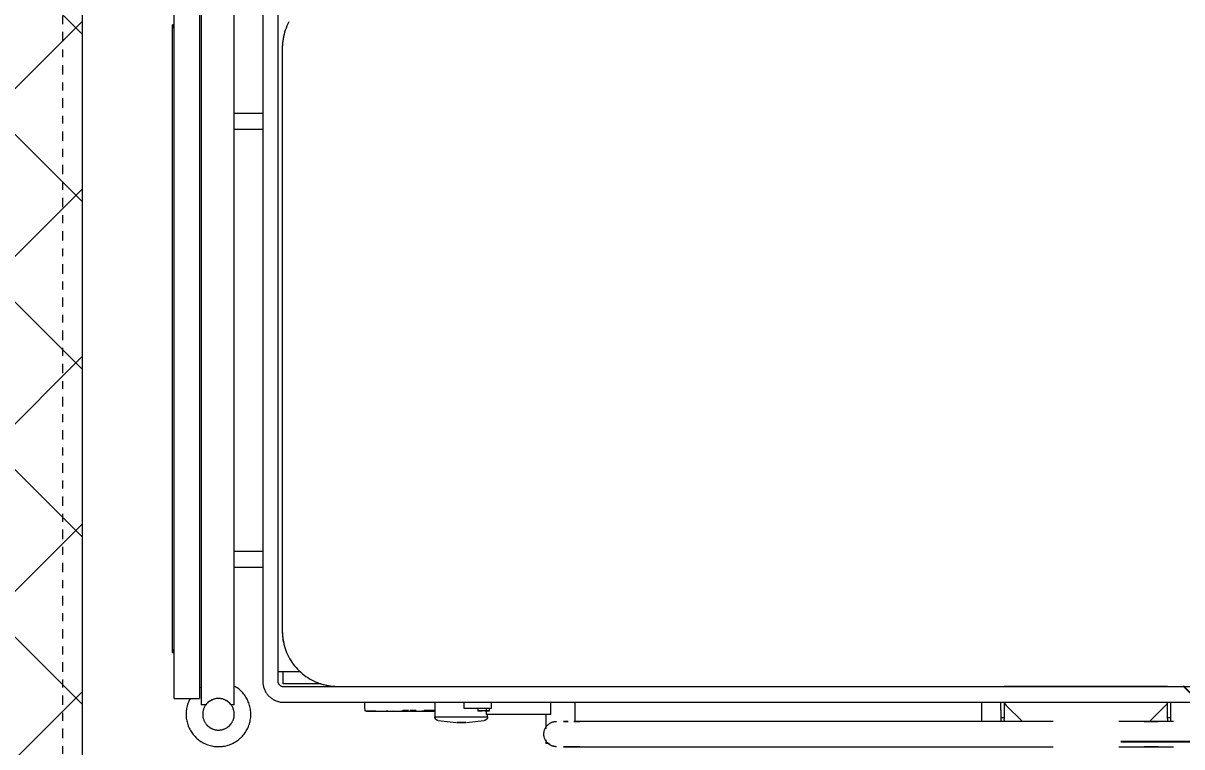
# Model space of a CAD drawing. Header units: millimetres. Extents: x -174154 to -170572, y -111302 to -109817.
# Drawn here: x -171674.37 to -171659.69, y -110611.55 to -110602.39 of the extents above; entities that cross this region are included whole.
import ezdxf

# ---------------------------------------------------------------- set-up
doc = ezdxf.new("R2010")
doc.units = ezdxf.units.MM
doc.linetypes.add('ACAD_ISO02W100', pattern=[15, 12, -3])
doc.linetypes.add('ADSK_Линия сетки', pattern=[21, 12, -3, 3, -3])
doc.layers.get('Defpoints').update_dxf_attribs({"color": 70})
for name, color, linetype, lineweight in [('!Подложка', 252, 'ACAD_ISO02W100', 25), ('Оси', 7, 'Continuous', 9), ('Размеры', 7, 'Continuous', 9), ('Специальное оборудование', 7, 'Continuous', 18), ('Стены разрез', 7, 'Continuous', 40)]:
    doc.layers.add(name, color=color, linetype=linetype, lineweight=lineweight)
doc.styles.add('GOST Common', font='GOST Common.ttf', dxfattribs={"width": 0.9, "height": 250})
doc.dimstyles.new('ADSK_Проверочный', dxfattribs={"dimscale": 304.8, "dimtxt": 251.4287490705518, "dimasz": 0.4639107611548557, "dimexe": 0.4921259842519685, "dimexo": 0.4921259842519685, "dimgap": 0.1640419947506562, "dimtad": 1, "dimdec": 0, "dimdsep": 46, "dimtxsty": 'GOST Common', "dimblk1": 'OBLIQUE', "dimblk2": 'OBLIQUE', "dimsah": 1, "dimcen": 0.09, "dimazin": 0, "dimtfac": 1, "dimtdec": 4, "dimtix": 1, "dimtmove": 0, "dimatfit": 3, "dimfxl": 1, "dimtvp": 1, "dimtolj": 1, "dimtzin": 0, "dimarcsym": 2})

# ---------------------------------------------------------------- blocks, each defined once
blk = doc.blocks.new('Medical_All_ARJO_Enterprise-8000_Patient-Bed - Citadel-V13-В_АР_ПЭ_02 Этаж')
at = {"layer": 'Специальное оборудование'}
for p, q in [((-1220.693965882718, 464.4726514816212), (-1220.693965882718, -461.4300522533634)), ((-1178.871644628527, -461.4300522533634), (-1178.871644628527, 464.4726514816212)), ((-1254.852240821338, 387.2318785146137), (-1254.852240821338, 453.4375190734858)), ((-1222.852240821338, 453.4375190734858), (-1222.852240821338, 387.231878514614)), ((-1142.75897634957, 434.4726549386943), (-1142.75897634957, -431.5273510217726)), ((-1123.245149187208, -431.5273510217726), (-1123.245149187204, 434.4726549386943)), ((-1254.852240821362, 399.6349450247544), (-1256.852240821361, 399.6349450247544)), ((-1256.852240821338, 384.6349450247641), (-1256.852240821338, 399.6349450247642)), ((-1256.852240821338, 399.6349450247642), (-1256.852240821338, 395.2415467425625)), ((-1256.852240821339, -380.365054975236), (-1256.852240821338, 384.6349450247642)), ((-1254.852240821339, -387.2318785145262), (-1254.852240821338, 387.2318785146114)), ((-1222.852240821338, 387.2318785146575), (-1222.852240821339, -387.2318785144801)), ((-1117.989697186741, 370.0618254533164), (-1117.989697186741, -368.1182834874675)), ((-1142.520457133597, 287.2392910622868), (-1178.871644628527, 287.2392910622868)), ((-1178.871644628527, 267.2392910622913), (-1142.520457133597, 267.2392910622913)), ((-1142.387793016477, -267.2392910623086), (-1178.871644628522, -267.2392910623086)), ((-1178.871644628522, -287.2392910623128), (-1142.403943200141, -287.2392910623128)), ((-1256.852240821339, -395.3650549752359), (-1256.852240821339, -380.365054975236)), ((-1256.852240821339, -390.9716566930341), (-1256.852240821339, -395.3650549752359)), ((-1256.852240821361, -395.3650549752468), (-1254.852240821362, -395.3650549752468)), ((-1254.852240821339, -453.437519073486), (-1254.852240821339, -387.231878514524)), ((-1222.852240821339, -387.2318785145235), (-1222.852240821339, -453.4375190734861)), ((-1123.24514918718, -419.4726645946502), (-1095.067204302857, -419.4726645946502)), ((-1117.320968282522, -419.4726645946586), (-1117.320968282522, -434.8968863487328)), ((-1221.590314598927, -439.3507767617811), (-1222.852240821365, -440.2312658435763)), ((-1104.976325260351, -434.8968863487249), (-1117.320968282499, -434.8968863487249)), ((7.479813300516753, -438.7704374405965), (-1116.002062768393, -438.7704374405878)), ((-1080.48007701035, -434.8968863487249), (-1104.976325260351, -434.8968863487249)), ((-1068.556067498939, -434.8968863487249), (-1080.48007701035, -434.8968863487249)), ((-1047.989697186744, -438.1182834874776), (-88.81389784000504, -438.1182834874776)), ((-887.8918846901078, -439.1509421443287), (-887.8918846901078, -437.7026018587086)), ((-853.1774324314196, -439.172549897567), (-853.1774324314196, -437.6729026139606)), ((3.104161291667629, -438.3537205085935), (-203.7400550812966, -438.3537205085935)), ((785.7819392196271, -438.7704374405965), (1.73359483130788, -438.7704374405965)), ((-1254.852240821362, -453.4375190734914), (-1222.852240821365, -453.4375190734914)), ((-1214.801036333184, -461.4300522533539), (-1220.693965882691, -461.4300522533539)), ((-1178.871644628502, -461.4300522533539), (-1182.812261072323, -461.4300522533539)), ((-1116.002062768393, -458.2842646029496), (7.479813300516753, -458.2842646029583)), ((-976.5693085710876, -468.766398707406), (-976.5693085710882, -468.7663987074064)), ((-966.4230721944886, -468.7663987074159), (-966.4230721944886, -469.6968793869115)), ((-957.9779692888826, -468.766398707406), (-965.2045003848573, -468.766398707406)), ((-965.2045003848579, -468.7663987074064), (-957.9779692888833, -468.7663987074064)), ((-958.6344733660579, -468.7663987074062), (-965.0551173377587, -468.7663987074063)), ((-965.0551173377588, -468.7663987074063), (-958.6344733660582, -468.7663987074063)), ((-948.5841199638787, -468.766398707406), (-956.2963392429685, -468.766398707406)), ((-948.7968963567272, -468.7663987074062), (-954.9018006492546, -468.7663987074062)), ((-924.4432083734636, -468.7663987074062), (-938.4733891487134, -468.7663987074062)), ((-924.4705962644282, -468.766398707406), (-938.4733891487133, -468.766398707406)), ((-924.8594389900596, -458.0457453869766), (-924.8594389900596, -476.4934019171275)), ((-887.8918846901078, -466.0040140151984), (-887.8918846901078, -458.0457453869657)), ((-870.2501949968703, -466.0040140151984), (-887.8918846901086, -466.0040140151984)), ((-870.5431504302172, -466.0040140152049), (-870.5431504302172, -468.9841568470124)), ((-870.5431504301919, -468.9841568470008), (-865.084260245885, -468.9841568470008)), ((-855.8129009594348, -468.9841568470008), (-870.5431504301919, -468.9841568470008)), ((-853.230321317446, -466.0040140151984), (-870.2501949968699, -466.0040140151984)), ((-861.2717911437419, -468.9841568470008), (-855.8129009594348, -468.9841568470008)), ((-859.5972496980828, -473.7633090515685), (-859.5972496980828, -466.0040140151972)), ((-855.8129009594594, -468.9841568470124), (-855.8129009594594, -466.0040140152049)), ((-853.1774324314196, -466.0040140152049), (-853.1774324314196, -458.0457453869766)), ((-777.779789808759, -473.7633090515685), (-777.779789808759, -458.0457453869718)), ((-747.1008585822289, -482.4568927288209), (-747.1008585822289, -458.0457453869852)), ((-232.3223149980244, -463.2164739659449), (-232.3223149980244, -457.8964823315356)), ((-232.3223149980241, -472.4277652440405), (-232.3223149980241, -463.2164739659448)), ((-207.9221117669278, -468.408122479738), (-207.9221117669278, -458.1173545283132)), ((-207.9221117669275, -467.9815515870341), (-207.9221117669275, -472.4277652440403)), ((-203.7400550812759, -458.1173545283131), (-203.7400550812759, -470.4063280069522)), ((-201.2260808668493, -462.3709940836144), (-180.8029750743924, -482.4568927288031)), ((-19.8329187152039, -482.4568927288105), (0.5901870772608074, -462.3709940836137)), ((1.73359483130788, -458.2842646029583), (785.7819392196271, -458.2842646029583)), ((3.104161291688745, -470.4063280069523), (3.104161291688745, -458.290562742515)), ((7.286217977340656, -463.2164739659449), (7.286217977340656, -458.2842646029504)), ((7.286217977340927, -472.4277652440405), (7.286217977340927, -463.2164739659448)), ((-984.2424296488679, -469.6968793869115), (-986.4691566013651, -469.6968793869115)), ((-961.370287019539, -469.6968793869115), (-964.1149803147468, -469.6968793869115)), ((-938.4733891487377, -469.6968793869115), (-941.3841616701382, -469.6968793869115)), ((-938.4733891487134, -469.6968793869019), (-938.4733891487136, -469.696879386902)), ((-924.4583754541086, -469.6968793869019), (-938.4733891487134, -469.6968793869019)), ((-938.4733891487133, -469.6968793869016), (-938.473389148714, -469.696879386902)), ((-924.4870451771308, -469.6968793869016), (-938.4733891487133, -469.6968793869016)), ((-924.8594387543641, -476.4934019171154), (-921.5452694999507, -476.4934019171154)), ((-921.5452692481808, -476.4934019171154), (-917.5582253283445, -476.4934019171153)), ((-920.3982685182511, -481.3771038322901), (-897.9201035521176, -483.8392138481329)), ((-917.5582251592182, -476.4934019171153), (-912.2591727474351, -476.4934019171153)), ((-912.2591726459552, -476.4934019171153), (-891.3935029826058, -476.4934019171153)), ((-891.3935029826055, -483.8392138481172), (-897.0457048761352, -483.8392138481172)), ((-897.0457048761352, -483.8392138481172), (-891.3935029826055, -483.8392138481172)), ((-891.3935029826055, -476.4934019212277), (-857.9275672109187, -476.4934019212278)), ((-891.3935029826055, -483.8392138481172), (-885.7413010890757, -483.8392138481172)), ((-885.7413010890757, -483.8392138481172), (-891.3935029826055, -483.8392138481172)), ((-884.8669024131455, -483.8392138481329), (-862.3887374470119, -481.3771038322901)), ((-865.778554312018, -469.6968793869115), (-865.6889094506481, -469.6968793869115)), ((-815.1241431545966, -473.7633090515685), (-859.5972496980826, -473.7633090515685)), ((-857.927567210847, -476.4934019171154), (-859.067891319732, -476.4934019171154)), ((-857.9275674465451, -476.4934019171275), (-857.9275674465451, -473.7633090515771)), ((-809.8814798874051, -473.7633090515685), (-815.1241431545966, -473.7633090515685)), ((-777.7797898087587, -473.7633090515685), (-809.8814798874051, -473.7633090515685)), ((-784.3059487952689, -473.7633090515771), (-784.3059487952689, -491.8434667671733)), ((-755.908819354402, -482.4568927288051), (-761.7204498810215, -482.4568927288051)), ((-761.7204498810215, -482.4568927288051), (-755.8434562922189, -482.4568927288051)), ((-741.3912284480074, -482.4568927288051), (-748.9340174764731, -482.4568927288051)), ((-748.8693771877938, -482.4568927288051), (-741.3900504403219, -482.4568927288051)), ((-141.6566232634686, -482.4568927288209), (-741.390050440348, -482.4568927288209)), ((-232.3223149980244, -475.2623252897306), (-232.3223149980244, -472.4277652440405)), ((-232.3223149980241, -482.0734604891923), (-232.3223149980241, -475.2623252897307)), ((-207.9221117669278, -472.4277652440405), (-207.9221117669278, -475.2623252897306)), ((-207.9221117669275, -475.2623252897304), (-207.9221117669275, -482.0734604891921)), ((-207.9221117669542, -477.3417164297322), (-203.7400550812966, -477.3417164297322)), ((-203.7400550812759, -470.4063280069522), (-203.7400550812759, -476.8009238390797)), ((-203.7400550813009, -476.4280917830803), (-203.7400550813009, -479.6497309550425)), ((-42.15551620259805, -482.4568927288209), (-58.5477166290076, -482.4568927288209)), ((-8.849179640212515, -482.4568927288051), (-26.90117851167834, -482.4568927288051)), ((-26.70614084069408, -482.4568927288051), (-8.793747241209225, -482.4568927288051)), ((3.104161291688745, -476.8009238390796), (3.104161291688745, -470.4063280069524)), ((3.104161291663297, -479.6497309550425), (3.104161291663297, -476.4280917830803)), ((3.104161291667629, -477.3417164297409), (7.286217977316563, -477.3417164297409)), ((7.286217977340656, -475.2623252897306), (7.286217977340656, -472.4277652440405)), ((7.286217977340927, -482.0734604891923), (7.286217977340927, -475.2623252897307)), ((-784.3059487952689, -505.7002009607925), (-784.3059487952689, -510.5919744374629)), ((-784.1882436161899, -510.5919744374445), (-784.2419494709152, -510.5919744374445)), ((-779.6014472363887, -510.5919744374445), (-784.18824361619, -510.5919744374445)), ((-741.3900504403219, -514.4575834274287), (-761.7204498810215, -514.4575834274287)), ((-761.7204498810215, -514.4575834274287), (-741.3912284480033, -514.4575834274287)), ((-741.390050440348, -514.4575834274342), (-141.6566232634686, -514.4575834274342)), ((-58.5477166290076, -514.4575834274342), (-42.15551620259805, -514.4575834274342)), ((-26.90117851168429, -514.4575834274287), (-8.849179640214626, -514.4575834274287)), ((-8.793747241209292, -514.4575834274287), (-26.70614084069834, -514.4575834274287))]:
    blk.add_line(p, q, dxfattribs=at)
at = {"layer": 'Специальное оборудование', "flags": 128}
for points in [[(-1109.726743668686, 403.0548109454832), (-1110.996728139097, 400.5595966926928), (-1112.165914800766, 398.0155925117583), (-1113.232433204448, 395.4268682666808), (-1114.194577148212, 392.7975653640323), (-1115.050807406988, 390.1318901275503), (-1115.799754195024, 387.4341070689848), (-1116.440219357213, 384.7085320657233), (-1116.971178285934, 381.9595254563349), (-1117.391781560159, 379.1914850649918), (-1117.701356304379, 376.4088391658208), (-1117.899407265035, 373.6160393986748), (-1117.985617602838, 370.8175536474011), (-1117.989697186741, 370.0618254533251)], [(-1117.989697186741, -368.1182834874675), (-1117.933704653008, -370.9175368805377), (-1117.765816627922, -373.7123120653155), (-1117.486301696515, -376.4981379976968), (-1117.095607023033, -379.2705579504672), (-1116.594357635629, -382.025136643124), (-1115.98335542638, -384.7574673373677), (-1115.263577868496, -387.4631788869568), (-1114.436176452511, -390.1379427305952), (-1113.502474844197, -392.7774798167287), (-1112.463966766942, -395.3775674490759), (-1111.322313612138, -397.9340460420908), (-1110.07934178129, -400.4428257753713), (-1108.737039764177, -402.8998931365334), (-1107.297554957681, -405.3013173419286), (-1105.763190230416, -407.6432566251223), (-1104.13640023864, -409.9219643828401), (-1102.419787499306, -412.1337951687674), (-1100.616098226605, -414.2752105254733), (-1098.728217938605, -416.3427846452153), (-1096.759166841043, -418.333209850443), (-1094.712094995634, -420.243301885431), (-1092.590277280643, -422.0700050103987), (-1090.397108151786, -423.8103968900136), (-1088.136096211815, -425.461693268545), (-1085.810858597513, -427.0212524240254), (-1083.425115193034, -428.4865793945077), (-1080.982682678902, -429.8553299694184), (-1078.487468426112, -431.1253144398204), (-1075.943464245182, -432.2945011014978), (-1073.354740000108, -433.3610195051762), (-1070.725437097456, -434.3231634489444), (-1068.059761860978, -435.1793937077204), (-1065.361978802408, -435.9283404957432), (-1062.636403799142, -436.5688056579409), (-1059.887397189758, -437.0997645866572), (-1057.119356798411, -437.5203678608871), (-1054.336710899244, -437.8299426051107), (-1051.543911132094, -438.027993565767), (-1048.74542538082, -438.1142039035745), (-1047.989697186744, -438.1182834874776)], [(-1157.806647083421, -473.4375000000126), (-1157.839442711618, -471.7979372335983), (-1157.937777130193, -470.1609974178577), (-1158.101493025059, -468.5292993073111), (-1158.330328485705, -466.905453270825), (-1158.623917424208, -465.2920571156953), (-1158.981790160903, -463.6916919315775), (-1159.403374175746, -462.1069179613665), (-1159.887995024248, -460.5402705053522), (-1160.43487741643, -458.9942558652747), (-1161.043146457133, -457.4713473347538), (-1161.711829045648, -455.9739812425532), (-1162.439855432463, -454.5045530550207), (-1163.226060930686, -453.0654135437874), (-1164.069187779218, -451.6588650250736), (-1164.967887154967, -450.2871576764592), (-1165.920721330643, -448.9524859370787), (-1166.926165974822, -447.6569849970088), (-1167.982612590559, -446.4027273813945), (-1169.088371088632, -445.191719634866), (-1170.241672491327, -444.0258991114783), (-1171.44067176242, -442.9071308753643), (-1172.683450758862, -441.8372047170539), (-1173.968021299358, -440.8178322901571), (-1175.292328345071, -439.8506443731053), (-1176.65425328724, -438.9371882602463), (-1178.051617336482, -438.0789252864886)], [(-1142.75897634957, -431.5273510217726), (-1142.737573672626, -432.5973421807764), (-1142.673399881503, -433.6656215821803), (-1142.566557640581, -434.7304802068078), (-1142.417217874654, -435.7902145080592), (-1142.225619495492, -436.8431291370895), (-1141.99206901963, -437.8875396551044), (-1141.716940078, -438.9217752280712), (-1141.400672818219, -439.9441812997112), (-1141.043773200443, -440.9531222383907), (-1140.646812187923, -441.9469839538478), (-1140.210424833597, -442.924176479363), (-1139.735309264141, -443.883136515327), (-1139.222225563114, -444.8223299302653), (-1138.671994554991, -445.7402542150663), (-1138.085496492002, -446.6354408866682), (-1137.463669645929, -447.5064578373872), (-1136.807508807092, -448.3519116258836), (-1136.118063692848, -449.1704497064727), (-1135.396437268315, -449.9607625928149), (-1134.643783981825, -450.7215859529087), (-1133.861307918075, -451.451702631652), (-1133.050260871863, -452.1499445981235), (-1132.211940345436, -452.8151948141349), (-1131.347687472813, -453.4463890212387), (-1130.458884874216, -454.0425174433505), (-1129.546954444211, -454.6026264021704), (-1128.61335507695, -455.1258198428471), (-1127.65958033225, -455.6112607674694), (-1126.687156046265, -456.058172574139), (-1125.697637890395, -456.4658402992794), (-1124.692608882608, -456.8336117615158), (-1123.673676854923, -457.1608986049357), (-1122.642471881226, -457.4471772404291), (-1121.60064366949, -457.6919896832392), (-1120.549858922612, -457.894944285673), (-1119.491798672037, -458.0557163636833), (-1118.428155588446, -458.1740487162201), (-1117.360631273886, -458.2497520367811), (-1116.290933539527, -458.2827052161811), (-1116.002062768393, -458.2842646029496)], [(-1116.002062768393, -438.7704374405878), (-1116.291708971734, -438.7646437440133), (-1116.580891802941, -438.747271922948), (-1116.869148631169, -438.7183497686049), (-1117.15601830699, -438.6779235502767), (-1117.441041900109, -438.6260579412756), (-1117.723763433581, -438.5628359154985), (-1118.00373061327, -438.4883586147363), (-1118.280495551399, -438.4027451867467), (-1118.553615483122, -438.3061325947645), (-1118.822653474801, -438.1986753983384), (-1119.087179123045, -438.0805455060469), (-1119.346769243245, -437.9519319005112), (-1119.601008546585, -437.8130403360843), (-1119.84949030441, -437.6640930096252), (-1120.091816998922, -437.5053282050926), (-1120.327600959101, -437.3369999122896), (-1120.556464980904, -437.1593774205978), (-1120.778042930722, -436.9727448881001), (-1120.991980331101, -436.777400887036), (-1121.197934927836, -436.5736579261455), (-1121.395577237511, -436.3618419506868), (-1121.584591074595, -436.1422918210578), (-1121.764674057259, -435.9153587706003), (-1121.935538091157, -435.6814058438084), (-1122.096909830277, -435.4408073154611), (-1122.248531114268, -435.1939480918663), (-1122.390159381403, -434.9412230951166), (-1122.521568056687, -434.6830366313185), (-1122.642546914263, -434.4198017437048), (-1122.752902413761, -434.1519395519732), (-1122.852458009938, -433.8798785784745), (-1122.941054435061, -433.6040540627227), (-1123.01854995376, -433.3249072651205), (-1123.084820589729, -433.0428847609816), (-1123.139760324096, -432.7584377261591), (-1123.183281264998, -432.4720212152234), (-1123.215313788217, -432.1840934335074), (-1123.23580664855, -431.895115004022), (-1123.244727061791, -431.6055482306135), (-1123.245149187208, -431.5273510217726)], [(-88.81389784000504, -438.1182834874776), (-73.47896091490115, -438.1182834874776), (-58.16855661759367, -438.1182834874776), (-42.90717832891486, -438.1182834874776), (-27.71924099854913, -438.1182834874776), (-12.62904208629715, -438.1182834874776), (2.339277308652538, -438.1182834874776), (17.16177106833561, -438.1182834874776), (31.81472636470637, -438.1182834874776), (42.34250752891192, -438.1182834874776)], [(-1234.756183628821, -453.7237720068564), (-1235.515766692075, -455.1771388525742), (-1236.216622997408, -456.659718380792), (-1236.857631324237, -458.1691387805329), (-1237.437766195985, -459.7029853011447), (-1237.956099520607, -461.2588041154153), (-1238.411802075356, -462.834106245105), (-1238.804144833361, -464.4263715428737), (-1239.132500129901, -466.0330527238908), (-1239.396342666546, -467.6515794410366), (-1239.595250351518, -469.2793623967915), (-1239.728904974963, -470.9137974857051), (-1239.797092717984, -472.5522699602726), (-1239.806650322132, -473.4375000000126)], [(-1178.806667776262, -473.4375000000126), (-1178.822665627788, -472.6377140790152), (-1178.870633589208, -471.8392076448836), (-1178.950494922022, -471.0432581375615), (-1179.06212186513, -470.2511389064749), (-1179.205335839237, -469.4641171734254), (-1179.37990773254, -468.6834520052896), (-1179.585558267241, -467.9103922997905), (-1179.821958446357, -467.1461747875651), (-1180.088730080034, -466.392022053601), (-1180.385446390563, -465.6491405813964), (-1180.711632695147, -464.918718822841), (-1181.066767165278, -464.2019252969172), (-1181.450281661563, -463.4999067203687), (-1181.861562642614, -462.8137861731586), (-1182.299952146611, -462.1446613018114), (-1182.764748843857, -461.4936025633572), (-1183.255209158782, -460.8616515129206), (-1183.770548459517, -460.249819137344), (-1184.309942313109, -459.6590842379299), (-1184.872527804456, -459.0903918645024), (-1185.457404916796, -458.5446518035255), (-1186.0636379715, -458.0227371227122), (-1186.690257125012, -457.5254827741779), (-1187.336259920356, -457.0536842588238), (-1188.000612890861, -456.6080963536382), (-1188.682253213506, -456.1894319041963), (-1189.380090409178, -455.7983606843227), (-1190.09300808723, -455.4355083245296), (-1190.819865731451, -455.101455311205), (-1191.559500524668, -454.7967360579026), (-1192.310729208996, -454.5218380504136), (-1193.0723499788, -454.2772010669208), (-1193.843144403299, -454.0632164744119), (-1194.621879375859, -453.880226602592), (-1195.407309086639, -453.7285241962038), (-1196.198177015647, -453.6083519467351), (-1196.993217942915, -453.5199021041811), (-1197.791159972552, -453.4633161693799), (-1198.590726567532, -453.4386846677798), (-1199.390638591867, -453.4460470045343), (-1200.189616356955, -453.4853914014537), (-1200.986381668819, -453.5566549159158), (-1201.779659872917, -453.6597235414862), (-1202.568181893355, -453.7944323903596), (-1203.350686263105, -453.9605659571117), (-1204.125921142099, -454.1578584634754), (-1204.89264631991, -454.3859942835262), (-1205.649635199809, -454.6446084486192), (-1206.395676761072, -454.9332872312534), (-1207.12957749635, -455.2515688069636), (-1207.850163321021, -455.5989439931217), (-1208.556281451482, -455.9748570635468), (-1209.246802249357, -456.3787066375054), (-1209.92062102867, -456.8098466418164), (-1210.576659823119, -457.2675873444609), (-1211.213869110574, -457.7511964579549), (-1211.83122949211, -458.2599003108897), (-1212.427753322812, -458.792885085615), (-1213.002486291804, -459.3492981201737), (-1213.554508948934, -459.9282492724205), (-1214.082938175714, -460.528812344018), (-1214.586928598105, -461.1500265621537), (-1215.065673938949, -461.7908981165971), (-1215.518408307814, -462.4504017495902), (-1215.9444074263, -463.1274823959939), (-1216.342989786687, -463.8210568711992), (-1216.713517742233, -464.5300156040106), (-1217.055398527238, -465.2532244117068), (-1217.368085205385, -465.9895263144586), (-1217.651077544686, -466.737743386287), (-1217.903922817775, -467.4966786394853), (-1218.126216526145, -468.2651179395617), (-1218.317603047286, -469.0418319475478), (-1218.477776203589, -469.8255780867191), (-1218.606479752181, -470.6151025304616), (-1218.703507794827, -471.4091422080799), (-1218.768705107365, -472.2064268254531), (-1218.801967387999, -473.0056808972995), (-1218.806629629296, -473.4375000000126)], [(-1013.256322613602, -467.848931574855), (-1013.424524546471, -464.8538001774525), (-1013.472818625351, -461.8543382824056), (-1013.401127590013, -458.8553443888965)], [(-1011.262110956794, -469.6968793869115), (-1011.342089625166, -469.6952796002329), (-1011.421940344734, -469.6904827995147), (-1011.50153537137, -469.6824966586203), (-1011.580747370026, -469.6713339536579), (-1011.659449618385, -469.6570125425881), (-1011.737516209653, -469.6395553366179), (-1011.814822253923, -469.6189902635319), (-1011.891244078027, -469.5953502230772), (-1011.966659423346, -469.5686730342669), (-1012.040947641413, -469.539001374913), (-1012.113989886927, -469.5063827133452), (-1012.185669307879, -469.4708692324713), (-1012.255871232485, -469.4325177462665), (-1012.324483352637, -469.3913896089344), (-1012.391395903587, -469.347550616729), (-1012.456501839521, -469.301070902675), (-1012.519697004831, -469.2520248244078), (-1012.580880300737, -469.2004908451889), (-1012.639953847014, -469.1465514083883), (-1012.696823138593, -469.0902928056084), (-1012.751397196735, -469.0318050385969), (-1012.803588714593, -468.9711816753035), (-1012.853314196869, -468.9085197002018), (-1012.900494093394, -468.843919359058), (-1012.945052926409, -468.7774839986489), (-1012.986919411284, -468.70931990137), (-1013.026026570567, -468.6395361152588), (-1013.062311841147, -468.5682442794638), (-1013.095717174341, -468.4955584457265), (-1013.126189128731, -468.4215948958625), (-1013.153678955693, -468.3464719557937), (-1013.178142677371, -468.2703098061772), (-1013.199541157031, -468.1932302902175), (-1013.217840161665, -468.1153567186984), (-1013.233010416771, -468.0368136727112), (-1013.245027653178, -467.9577268043805), (-1013.253872645872, -467.8782226358409), (-1013.256322613602, -467.848931574855)], [(-203.4540217201565, -458.8593558157166), (-202.6060355797505, -460.6807588793329), (-201.2260808668493, -462.3709940836143)], [(0.5901870772607102, -462.3709940836138), (1.97014179016179, -460.6807588793323), (2.818127930567785, -458.8593558157161)], [(-1239.806650322132, -473.4375000000126), (-1239.773854693935, -475.0770627664182), (-1239.675520275361, -476.7140025821501), (-1239.511804380494, -478.345700692714), (-1239.282968919848, -479.9695467291829), (-1238.989379981345, -481.5829428843211), (-1238.631507244651, -483.1833080684477), (-1238.209923229807, -484.7680820386586), (-1237.725302381305, -486.3347294946643), (-1237.178419989123, -487.8807441347418), (-1236.57015094842, -489.4036526652714), (-1235.901468359906, -490.9010187574633), (-1235.173441973086, -492.3704469449957), (-1234.387236474867, -493.8095864562204), (-1233.544109626336, -495.2161349749429), (-1232.645410250586, -496.587842323566), (-1231.69257607491, -497.9225140629378), (-1230.687131430732, -499.2180150030076), (-1229.630684814995, -500.4722726186133), (-1228.524926316921, -501.6832803651505), (-1227.371624914226, -502.8491008885468), (-1226.17262564313, -503.9678691246522), (-1224.929846646691, -505.0377952829713), (-1223.645276106195, -506.0571677098593), (-1222.320969060482, -507.0243556269112), (-1220.959044118314, -507.9378117397789), (-1219.561680069072, -508.7960747135279), (-1218.131112397147, -509.5977715104954), (-1216.669629705645, -510.3416195868209), (-1215.179570055106, -511.0264289442808), (-1213.66331722311, -511.6511040339684), (-1212.123296890731, -512.2146455089963), (-1210.561972761982, -512.716151823234), (-1208.981842622408, -513.1548206735553), (-1207.385434343158, -513.5299502833665), (-1205.775301836925, -513.8409405253308), (-1204.154020972246, -514.0872938813953), (-1202.524185452642, -514.2686162387334), (-1200.888402667274, -514.3846175202756), (-1199.249289519645, -514.4351121486975), (-1197.609468241141, -514.420019343376), (-1195.971562195986, -514.3393632495712), (-1194.338191684454, -514.1932728998418), (-1192.711969750935, -513.9819820075636), (-1191.095498003605, -513.7058285931071), (-1189.491362452438, -513.365254443027), (-1187.90212937212, -512.9608044032881), (-1186.330341196553, -512.4931255077045), (-1184.778512451529, -511.9629659427275), (-1183.249125731993, -511.3711738505739), (-1181.744627730454, -510.7186959723417), (-1180.267425322763, -510.0065761334426), (-1178.819881717661, -509.2359535737347), (-1177.404312676117, -508.4080611248921), (-1176.022982806627, -507.524223238244), (-1174.678101942316, -506.5858538658553), (-1173.37182160567, -505.5944541985555), (-1172.106231566574, -504.5516102643213), (-1170.883356499112, -503.458990390989), (-1169.705152742525, -502.3183425372818), (-1168.573505171483, -501.1314914964221), (-1167.490224180699, -499.9003359769037), (-1166.457042788672, -498.6268455649284), (-1165.475613865223, -497.3130575734963), (-1164.547507487277, -495.9610737831231), (-1163.674208427045, -494.5730570794686), (-1162.857113776733, -493.1512279931687), (-1162.097530713478, -491.6978611474423), (-1161.396674408145, -490.2152816192245), (-1160.755666081316, -488.7058612194836), (-1160.175531209569, -487.1720146988632), (-1159.657197884951, -485.6161958846012), (-1159.201495330193, -484.0408937549115), (-1158.809152572192, -482.4486284571515), (-1158.480797275653, -480.8419472761171), (-1158.216954739008, -479.2234205589886), (-1158.018047054036, -477.5956376032163), (-1157.88439243059, -475.9612025143201), (-1157.816204687569, -474.3227300397439), (-1157.806647083421, -473.4375000000126)], [(-1218.806629629296, -473.4375000000126), (-1218.79063177777, -474.23728592101), (-1218.742663816345, -475.0357923551416), (-1218.662802483535, -475.831741862455), (-1218.551175540427, -476.6238610935416), (-1218.407961566317, -477.4108828265997), (-1218.233389673017, -478.1915479947356), (-1218.027739138317, -478.964607700226), (-1217.791338959196, -479.7288252124514), (-1217.524567325524, -480.4829779464155), (-1217.227851014994, -481.2258594186201), (-1216.901664710411, -481.9562811771841), (-1216.546530240275, -482.6730747030992), (-1216.163015743995, -483.3750932796478), (-1215.751734762935, -484.0612138268492), (-1215.313345258942, -484.7303386982051), (-1214.848548561701, -485.3813974366506), (-1214.358088246776, -486.0133484871046), (-1213.842748946041, -486.6251808626725), (-1213.303355092449, -487.2159157620866), (-1212.740769601097, -487.7846081355227), (-1212.155892488762, -488.3303481964823), (-1211.549659434058, -488.852262877313), (-1210.923040280545, -489.3495172258386), (-1210.277037485202, -489.821315741184), (-1209.612684514693, -490.2669036463869), (-1208.931044192052, -490.6855680958201), (-1208.23320699638, -491.0766393157024), (-1207.520289318328, -491.4394916754868), (-1206.793431674107, -491.7735446888114), (-1206.053796880885, -492.0782639421225), (-1205.302568196553, -492.3531619496029), (-1204.540947426758, -492.5977989330871), (-1203.770153002258, -492.8117835255959), (-1202.991418029694, -492.9947733974332), (-1202.205988318919, -493.1464758038127), (-1201.415120389906, -493.2666480532727), (-1200.620079462643, -493.355097895844), (-1199.822137433006, -493.4116838306365), (-1199.022570838026, -493.436315332228), (-1198.222658813691, -493.4289529954908), (-1197.423681048599, -493.3896085985541), (-1196.626915736739, -493.3183450841007), (-1195.833637532637, -493.2152764585303), (-1195.045115512203, -493.0805676096568), (-1194.262611142453, -492.9144340429048), (-1193.487376263459, -492.7171415365411), (-1192.720651085648, -492.4890057164903), (-1191.963662205744, -492.2303915514059), (-1191.217620644481, -491.9417127687631), (-1190.483719909204, -491.6234311930442), (-1189.763134084537, -491.2760560068862), (-1189.057015954075, -490.9001429364696), (-1188.366495156196, -490.4962933625197), (-1187.692676376887, -490.0651533582001), (-1187.036637582439, -489.6074126555642), (-1186.399428294979, -489.1238035420529), (-1185.782067913448, -488.6150996891267), (-1185.185544082746, -488.0821149144101), (-1184.610811113754, -487.5257018798428), (-1184.05878845662, -486.9467507275959), (-1183.530359229844, -486.3461876559985), (-1183.026368807449, -485.7249734378628), (-1182.547623466609, -485.0841018834108), (-1182.094889097739, -484.4245982504262), (-1181.668889979258, -483.7475176040313), (-1181.270307618866, -483.0539431288173), (-1180.899779663325, -482.3449843959972), (-1180.55789887832, -481.6217755883097), (-1180.245212200173, -480.8854736855666), (-1179.962219860867, -480.1372566137382), (-1179.709374587783, -479.3783213605312), (-1179.487080879408, -478.6098820604634), (-1179.295694358271, -477.8331680524686), (-1179.135521201964, -477.0494219132887), (-1179.006817653376, -476.2598974695549), (-1178.909789610731, -475.4658577919453), (-1178.844592298193, -474.6685731745634), (-1178.811330017559, -473.869319102717), (-1178.806667776262, -473.4375000000126)], [(-999.7229865714754, -469.6968793869115), (-1001.246690531649, -469.6968793869115), (-1002.669970600531, -469.6968793869115), (-1003.990549833633, -469.6968793869115), (-1005.206315585887, -469.6968793869115), (-1006.31532289144, -469.6968793869115), (-1007.315797575182, -469.6968793869115), (-1008.206139091036, -469.6968793869115), (-1008.984923082514, -469.6968793869115), (-1009.650903661352, -469.6968793869115), (-1010.203015400693, -469.6968793869115), (-1010.640375039541, -469.6968793869115), (-1010.962282895762, -469.6968793869115), (-1011.168223985462, -469.6968793869115), (-1011.257868846827, -469.6968793869115), (-1011.262110956794, -469.6968793869115)], [(-1011.262110956794, -469.6968793869115), (-1011.203887743067, -469.6968793869115), (-1011.029311246595, -469.6968793869115), (-1010.738660752541, -469.6968793869115), (-1010.332401239689, -469.6968793869115), (-1009.8111826366, -469.6968793869115), (-1009.175838781846, -469.6968793869115), (-1008.427386090059, -469.6968793869115), (-1007.567021925897, -469.6968793869115), (-1006.596122688474, -469.6968793869115), (-1005.516241609466, -469.6968793869115), (-1004.329106268235, -469.6968793869115), (-1003.036615828078, -469.6968793869115), (-1001.640837997991, -469.6968793869115), (-1000.144005724746, -469.6968793869115), (-998.5485136206817, -469.6968793869115), (-996.8569141327986, -469.6968793869115), (-995.0719134594336, -469.6968793869115), (-993.1963672208783, -469.6968793869115), (-991.2332758910177, -469.6968793869115), (-989.185779997215, -469.6968793869115), (-987.0571550961195, -469.6968793869115), (-984.8508065334948, -469.6968793869115), (-982.5702639963756, -469.6968793869115), (-980.2191758663264, -469.6968793869115), (-977.8013033828269, -469.6968793869115), (-975.3205146260567, -469.6968793869115), (-972.780778328825, -469.6968793869115), (-970.1861575274262, -469.6968793869115), (-967.5408030616518, -469.6968793869115), (-964.848946934333, -469.6968793869115), (-962.1148955410431, -469.6968793869115), (-959.3430227807803, -469.6968793869115), (-956.5377630586487, -469.6968793869115), (-953.7036041917969, -469.6968793869115), (-950.8450802298136, -469.6968793869115), (-947.966764201255, -469.6968793869115), (-945.0732607977559, -469.6968793869115), (-942.1691990075132, -469.6968793869115), (-939.2592247098961, -469.6968793869115), (-938.4733891487377, -469.6968793869115)], [(-938.4733891487377, -469.6968793869115), (-935.5626166273373, -469.6968793869115), (-932.6565007210417, -469.6968793869115), (-929.7596905953578, -469.6968793869115), (-926.8768205285359, -469.6968793869115), (-924.7396310206104, -469.6968793869115)], [(-920.3982685182641, -481.3771038322901), (-920.5966236596018, -481.3516106006824), (-920.7938006806205, -481.3182056709119), (-920.9894841401543, -481.2769424837451), (-921.1833609864101, -481.2278870514551), (-921.375121057793, -481.1711178522903), (-921.5644575790976, -481.1067257048439), (-921.7510676522727, -481.0348136228293), (-921.9346527410167, -480.9554966502321), (-922.1149191483439, -480.8689016772839), (-922.2915784864621, -480.7751672374721), (-922.4643481381174, -480.6744432859079), (-922.632951708713, -480.5668909594225), (-922.7971194685174, -480.4526823188025), (-922.9565887841215, -480.3320000734984), (-923.1111045386442, -480.2050372893634), (-923.260419539842, -480.0719970797763), (-923.4042949155643, -479.9330922806686), (-923.5425004959011, -479.7885451101149), (-923.6748151814015, -479.6385868127358), (-923.8010272968031, -479.4834572898346), (-923.9209349296351, -479.3234047155336), (-924.0343462532734, -479.1586851398295), (-924.1410798337894, -478.9895620788888), (-924.2409649202198, -478.8163060935434), (-924.333841717739, -478.6391943563958), (-924.4195616432809, -478.4585102084578), (-924.4979875632537, -478.2745427058194), (-924.568994012908, -478.0875861572388), (-924.632467397082, -477.8979396533025), (-924.6883061718905, -477.7059065879717), (-924.7364210072143, -477.511794173198), (-924.776734929579, -477.3159129474139), (-924.8091834453027, -477.1185762788007), (-924.8337146436884, -476.9200998639375), (-924.8502892800507, -476.720801222744), (-924.8588808385035, -476.5209991905375), (-924.859438754458, -476.4934019130126)], [(-865.4955566705875, -469.6879186016076), (-865.5753282714911, -469.6938883923888), (-865.6552747915779, -469.6966633947687)], [(-857.9275672109436, -476.4934019212337), (-857.9350556192431, -476.6932483389944), (-857.9505297628081, -476.8926354444809), (-857.9739648862995, -477.0912442608496), (-858.0053234985186, -477.2887570563548), (-858.0445554323794, -477.484857852681), (-858.0915979251545, -477.6792329303651), (-858.146375718895, -477.8715713307441), (-858.2088011808114, -478.0615653534327), (-858.278774443487, -478.2489110484997), (-858.3561835646227, -478.433308702814), (-858.4409047061389, -478.6144633194683), (-858.5328023322836, -478.7920850896933), (-858.6317294264577, -478.9658898565672), (-858.7375277264086, -479.1355995695508), (-858.8500279774356, -479.3009427292782), (-858.969050203132, -479.4616548219851), (-859.0944039933288, -479.6174787425896), (-859.2258888086915, -479.7681652060865), (-859.3632943015787, -479.9134731462501), (-859.5064006525012, -480.0531701013948), (-859.6549789218379, -480.1870325861798), (-859.8087914160394, -480.3148464491894), (-859.9675920679355, -480.4364072155167), (-860.1311268303568, -480.5515204138511), (-860.2991340825662, -480.6600018876417), (-860.4713450488033, -480.7616780896634), (-860.6474842282611, -480.8563863596984), (-860.8272698358171, -480.943975184702), (-861.0104142528613, -481.0243044412519), (-861.1966244873894, -481.0972456196583), (-861.3856026427534, -481.1626820296049), (-861.5770463942109, -481.2205089868006), (-861.7706494726067, -481.2706339804424), (-861.966102154309, -481.3129768212393), (-862.1630917567261, -481.3474697696585), (-862.361303138508, -481.3740576443677), (-862.3887374469946, -481.3771038322901)], [(-770.7531145745445, -514.4575834274342), (-771.3929577318164, -514.4447848577793), (-772.031777276535, -514.4064096237527), (-772.668551233693, -514.3425191175706), (-773.3022609008036, -514.2532155504033), (-773.9318924775793, -514.1386417889132), (-774.5564386878169, -513.9989811266668), (-775.174900390803, -513.834456990937), (-775.7862881797471, -513.6453325852451), (-776.3896239646083, -513.4319104682977), (-776.9839425368388, -513.1945320699547), (-777.5682931135001, -512.933577145013), (-778.1417408583277, -512.6494631656843), (-778.7033683772567, -512.3426446537251), (-779.252277186067, -512.0136124533133), (-779.7875891477547, -511.6628929457707), (-780.3084478773746, -511.2910472074907), (-780.8140201120755, -510.8986701123536), (-781.3034970441305, -510.4863893799736), (-781.7760956148597, -510.0548645715947), (-782.2310597673693, -509.6047860348673), (-782.6676616560701, -509.136873799419), (-783.0852028110673, -508.6518764250128), (-783.483015255598, -508.1505698040005), (-783.8604625746074, -507.6337559200187), (-784.2169409328961, -507.1022615650515), (-784.5518800411415, -506.5569370166689), (-784.8647440682216, -505.9986546778337), (-785.1550324984344, -505.428307681189), (-785.4222809322175, -504.846808460263), (-785.6660618290779, -504.2550872897557), (-785.8859851915902, -503.6540907973239), (-786.0816991892851, -503.0447804491353), (-786.2528907215321, -502.42813101179), (-786.3992859183786, -501.8051289928189), (-786.5206505787465, -501.1767710625734), (-786.6167905450667, -500.5440624596733), (-786.6875520139089, -499.9080153829405), (-786.7328217820143, -499.2696473720016), (-786.7525274274068, -498.6299796794873), (-786.7466374252645, -497.9900356372805), (-786.7151611983288, -497.3508390192904), (-786.6581491018446, -496.7134124037935), (-786.5756923430159, -496.0787755373692), (-786.4679228350618, -495.447943703633), (-786.3350129862044, -494.8219260989545), (-786.1771754238457, -494.2017242179444), (-785.9946626544207, -493.5883302513237), (-785.7877666594243, -492.9827254985691), (-785.5568184283177, -492.3858787981119), (-785.3021874289938, -491.7987449773472), (-785.024281016744, -491.2222633251508), (-784.7235437825366, -490.6573560891624), (-784.4004568417987, -490.1049270004875), (-784.0555370647093, -489.5658598278016), (-783.6893362493356, -489.0410169635929), (-783.3024402388577, -488.531238044469), (-782.8954679843688, -488.0373386079763), (-782.469070554654, -487.5601087878327), (-782.0239300946363, -487.1003120499698), (-781.5607587341071, -486.658683971059), (-781.0802974484238, -486.2359310618333), (-780.5833148731648, -485.8327296367561), (-780.0706060744163, -485.449724732107), (-779.5429912768984, -485.0875290740178), (-779.0013145517325, -484.7467220982875), (-778.4464424661196, -484.4278490233698), (-777.8792626970408, -484.1314199781545), (-777.3006826111288, -483.8579091859006), (-776.7116278130932, -483.607754205511), (-776.1130406649651, -483.3813552315929), (-775.505878778477, -483.1790744542235), (-774.8911134831353, -483.001235479469), (-774.2697282722623, -482.8481228117823), (-773.642717229647, -482.7199813987401), (-773.0110834391986, -482.6170162392873), (-772.3758373802414, -482.5393920557152), (-771.7379953109541, -482.4872330301607), (-771.0985776425886, -482.460622605913), (-770.7531145745445, -482.4568927288209)], [(10.51429136053879, -482.4568927288209), (7.310514254669648, -482.4568927288209), (4.118442960209916, -482.4568927288209), (0.9431841102941348, -482.4568927288209), (-2.210182558283543, -482.4568927288209), (-5.336612331519359, -482.4568927288209), (-8.431103588722033, -482.4568927288209), (-11.48870580399557, -482.4568927288209), (-14.50452746605224, -482.4568927288209), (-17.47374390358219, -482.4568927288209), (-20.39160500367047, -482.4568927288209), (-23.25344281101636, -482.4568927288209), (-26.05467899560598, -482.4568927288209), (-28.79083217711295, -482.4568927288209), (-31.45752509413285, -482.4568927288209), (-34.05049160685967, -482.4568927288209), (-36.5655835220162, -482.4568927288209), (-38.99877722904927, -482.4568927288209), (-41.34618013709481, -482.4568927288209), (-42.15551620259805, -482.4568927288209)], [(-42.15551620259805, -514.4575834274342), (-39.83937586098786, -514.4575834274342), (-37.43609994189053, -514.4575834274342), (-34.94953317411008, -514.4575834274342), (-32.38365353402611, -514.4575834274342), (-29.74256588171363, -514.4575834274342), (-27.030495394008, -514.4575834274342), (-24.25178080515296, -514.4575834274342), (-21.41086746571772, -514.4575834274342), (-18.51230023102724, -514.4575834274342), (-15.56071619032026, -514.4575834274342), (-12.56083724843377, -514.4575834274342), (-9.517462571726185, -514.4575834274342), (-6.435460910467157, -514.4575834274342), (-3.31976280985225, -514.4575834274342), (-0.1753527221995341, -514.4575834274342), (2.992738967123694, -514.4575834274342), (6.179443987240222, -514.4575834274342), (9.379664289912478, -514.4575834274342), (10.51429136053879, -514.4575834274342)]]:
    blk.add_lwpolyline(points, dxfattribs=at)
at = {"layer": 'Специальное оборудование'}
for centre, radius, start, end in [((-1047.989697186717, 370.0618254533267), 70, 165, 180), ((-1047.989697186717, -368.1182834874621), 70.0000000000002, 180.0000000000001, 195.0000000000001), ((-1047.989697186717, -368.1182834874621), 70.00000000000003, 255, 270.0000000000001), ((-1198.806648702753, -473.4375000000013), 19.99998092651473, 60.21474161501794, 126.4674792022445), ((-1198.806648702753, -473.4375000000013), 19.99998092651474, 90.89186451571257, 101.5808744447828), ((-1198.806648702753, -473.4375000000013), 19.99998092651468, 79.81016060510893, 89.3284800433645), ((-1198.806648702753, -473.4375000000013), 19.99998092651473, 68.39273874565663, 72.45183053171995), ((-1198.806648702753, -473.4375000000013), 19.99998092651464, 134.9999999999996, 142.6019729115831), ((-1198.806648702753, -473.4375000000013), 19.99998092651472, 121.5619730137699, 134.8883764774704), ((-1198.806648702753, -473.4375000000013), 19.99998092651457, 53.47570852583973, 60.7959588813742), ((-1198.806648702753, -473.4375000000013), 19.99998092651448, 44.99999999999983, 52.37504763986708), ((-1198.806648702753, -473.4375000000013), 19.99998092651467, 40.18008987002129, 44.91030573845343), ((-1198.806648702753, -473.4375000000013), 19.9999809265148, 171.8082049656687, 179.9999999999997), ((-1198.806648702753, -473.4375000000013), 19.99998092651481, 180, 188.1917950124435), ((-1198.806648702753, -473.4375000000013), 19.99998092651455, 359.9999999999996, 8.191795023252562), ((-1198.806648702753, -473.4375000000013), 19.99998092651451, 351.8082049604393, 359.9999999999995), ((-1198.806648702753, -473.4375000000013), 19.99998092651464, 220.1800898230661, 232.3750478356507), ((-1198.806648702753, -473.4375000000013), 19.99998092651462, 233.4757087594405, 240.7959591833583), ((-1198.806648702753, -473.4375000000013), 19.99998092651444, 248.3927395587121, 252.4518316308572), ((-1198.806648702753, -473.4375000000013), 19.99998092651463, 259.810160892848, 281.5808744506982), ((-1198.806648702753, -473.4375000000013), 19.99998092651445, 301.5619730505359, 322.6019729355723)]:
    blk.add_arc(centre, radius, start, end, dxfattribs=at)
for points in [[(-1210.693965882691, -457.353628347799), (-1211.485885180895, -457.9389224910392), (-1212.969379833673, -459.2165242390532), (-1214.2301190885, -460.6695682679942), (-1214.801036333185, -461.4300522533538)], [(-203.5541593614854, -481.5555628430014), (-203.6702304214622, -480.8912366947732), (-203.7321956613924, -480.2547829049397), (-203.7400550812762, -479.6497309550362)], [(3.104161291688745, -479.6497309550357), (3.096301871804386, -480.2547829049391), (3.034336631873683, -480.8912366947728), (2.918265571896687, -481.555562843001)]]:
    blk.add_open_spline(points, degree=3, dxfattribs=at)
blk.add_open_spline([(-1182.812261072323, -461.4300522533539), (-1183.325402795089, -460.7465275113401), (-1184.175903458709, -459.7502902366273), (-1185.478749083805, -458.5047477199624), (-1186.886950443211, -457.3315225715829), (-1188.050524568029, -456.5496301098748), (-1188.871644628502, -456.0796507350273)], degree=3, knots=[0, 0, 0, 0, 0.3333333333333333, 0.5, 0.6666666666666666, 1, 1, 1, 1], dxfattribs=at)
blk = doc.blocks.new('_Oblique')
at = {"color": 0, "linetype": 'ByBlock', "lineweight": -2}
blk.add_line((-0.5, -0.5), (0.5, 0.5), dxfattribs=at)
blk = doc.blocks.new('*D517')
at = {"layer": 'Defpoints', "color": 0, "transparency": 16777216}
for p in [(9320.00556912602, 1329.999999999962), (9465.433827934248, 1329.999999999962), (9220.02067026624, 429.9999999999711)]:
    blk.add_point(p, dxfattribs=at)
at = {"layer": 'Размеры', "color": 0, "lineweight": -2, "transparency": 16777216}
for p, q in [((9315.433827934248, 1329.999999999962), (9170.00556912602, 1329.999999999962)), ((9320.00556912602, 429.9999999999711), (9320.00556912602, 1329.999999999962)), ((9370.02067026624, 429.9999999999712), (9470.00556912602, 429.9999999999712))]:
    blk.add_line(p, q, dxfattribs=at)
at = {"layer": 'Размеры', "color": 0, "lineweight": -2, "transparency": 16777216, "xscale": 141.4, "yscale": 141.4, "zscale": 141.4}
for p, rotation in [((9320.00556912602, 1329.999999999962), 90), ((9320.00556912602, 429.9999999999711), 270)]:
    blk.add_blockref('_Oblique', p, dxfattribs=dict(at, rotation=rotation))
at = {"layer": 'Размеры', "color": 0, "lineweight": 20, "transparency": 16777216, "insert": (9145.005569126019, 879.999999999964), "char_height": 250, "width": 567.6323623084321, "attachment_point": 5, "rotation": 90, "style": 'GOST Common'}
blk.add_mtext('\\A1;900', dxfattribs=at)
blk = doc.blocks.new('A$C02fe7d8c')
at = {"layer": 'Стены разрез', "lineweight": 20, "true_color": 0x636466}
h = blk.add_hatch(dxfattribs=at)
h.set_pattern_fill('FP_1', color=251, style=0, pattern_type=2)
h.set_pattern_definition([(45, (30280.00000000015, 12304.99999999978), (-106.0660171779821, 106.0660171779821), []), (135, (30280.00000000015, 12304.99999999978), (-106.0660171779821, -106.0660171779821), [])])
h.paths.add_polyline_path([(7855.000127034993, 409.9999999999673), (7855.000127035015, 6639.999999999842), (7730.000127035011, 6639.999999999842), (7730.000127034993, 409.9999999999673)])
at = {"layer": 'Оси', "linetype": 'ADSK_Линия сетки'}
blk.add_line((7830.000127035084, 16592.85830273532), (7830.000127035055, -2195.000000000138), dxfattribs=at)
at = {"layer": 'Стены разрез', "color": 251, "lineweight": 20, "true_color": 0x636466}
blk.add_line((7855.000127035019, 429.9999999998727), (7855.000127035029, 4795.999999999845), dxfattribs=at)
at = {"layer": 'Специальное оборудование', "color": 251, "lineweight": 20, "true_color": 0x636466}
blk.add_blockref('Medical_All_ARJO_Enterprise-8000_Patient-Bed - Citadel-V13-В_АР_ПЭ_02 Этаж', (9226.11786356816, 1838.461167969588), dxfattribs=at)
at = {"layer": 'Размеры', "color": 251, "lineweight": 20, "true_color": 0x636466}
dim = blk.add_linear_dim(base=(9320.00556912602, 1329.999999999962), p1=(9220.020670266236, 429.9999999999709), p2=(9465.433827934245, 1329.999999999962), angle=90, dimstyle='ADSK_Проверочный', override={"dimpost": '<>', "dimfxl": 932.8599133613611}, dxfattribs=at)
dim.commit()
dim.dimension.update_dxf_attribs({"geometry": '*D517', "text_midpoint": (9145.005569126019, 879.999999999964)})

msp = doc.modelspace()

# ---------------------------------------------------------------- block references
at = {"layer": '!Подложка', "ltscale": 20, "xscale": 0.01, "yscale": 0.01, "zscale": 0.01}
msp.add_blockref('A$C02fe7d8c', (-171752.1660630341, -110624.7877293258), dxfattribs=at)

doc.saveas('drawing.dxf')
